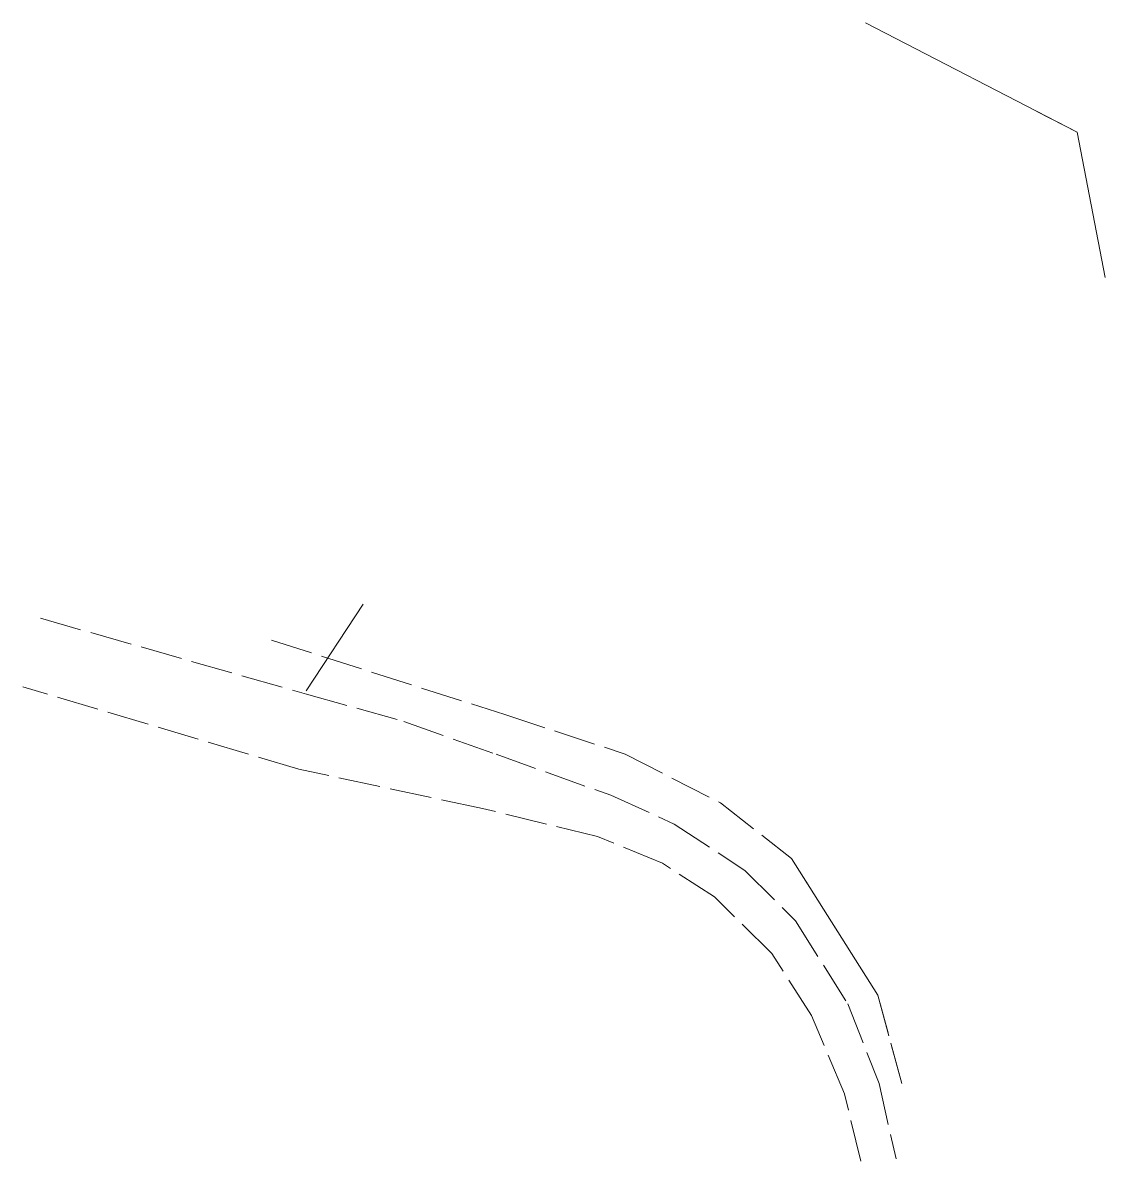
# Model space of a CAD drawing. Header units: metres. Extents: x 534157 to 540781, y 1837832 to 1853310.
# Drawn here: x 534157.2 to 534268.7, y 1853192.9 to 1853310.2 of the extents above.
import ezdxf

# ---------------------------------------------------------------- set-up
doc = ezdxf.new("R2010")
doc.units = ezdxf.units.M
doc.header["$LTSCALE"] = 0.72
doc.linetypes.add('LONG_DASHED', pattern=[7.5, 6, -1.5])
doc.layers.add('23', color=7, linetype='LONG_DASHED', lineweight=13)

msp = doc.modelspace()

# ---------------------------------------------------------------- linework, layer by layer
at = {"layer": '23', "linetype": 'Continuous'}
for p, q in [((534265.84, 1853298.89), (534244.04, 1853310.17)), ((534261.69, 1853301.04), (534265.84, 1853298.89)), ((534265.84, 1853298.89), (534268.72, 1853283.92)), ((534192.26, 1853250.28), (534186.39, 1853241.35))]:
    msp.add_line(p, q, dxfattribs=at)
at = {"layer": '23'}
for points in [[(534159.02, 1853248.83), (534186.43, 1853241.01), (534196.46, 1853238.19), (534205.97, 1853234.81), (534217.79, 1853230.59), (534224.33, 1853227.62), (534231.6, 1853222.85), (534236.83, 1853217.65), (534242.19, 1853209.12), (534245.43, 1853200.9), (534247.17, 1853193.13)], [(534182.85, 1853246.56), (534206.87, 1853238.9), (534219.26, 1853234.83), (534229.07, 1853229.8), (534236.41, 1853224.08), (534245.3, 1853209.99), (534247.76, 1853200.89)], [(534243.54, 1853192.89), (534241.86, 1853199.82), (534238.47, 1853207.91), (534234.39, 1853214.28), (534228.46, 1853220.12), (534223.1, 1853223.6), (534216.4, 1853226.34), (534204.57, 1853229.23), (534185.64, 1853233.28), (534157.21, 1853241.76)], [(534247.76, 1853200.89), (534245.3, 1853209.99), (534236.41, 1853224.08)]]:
    msp.add_lwpolyline(points, dxfattribs=at)

doc.saveas('drawing.dxf')
